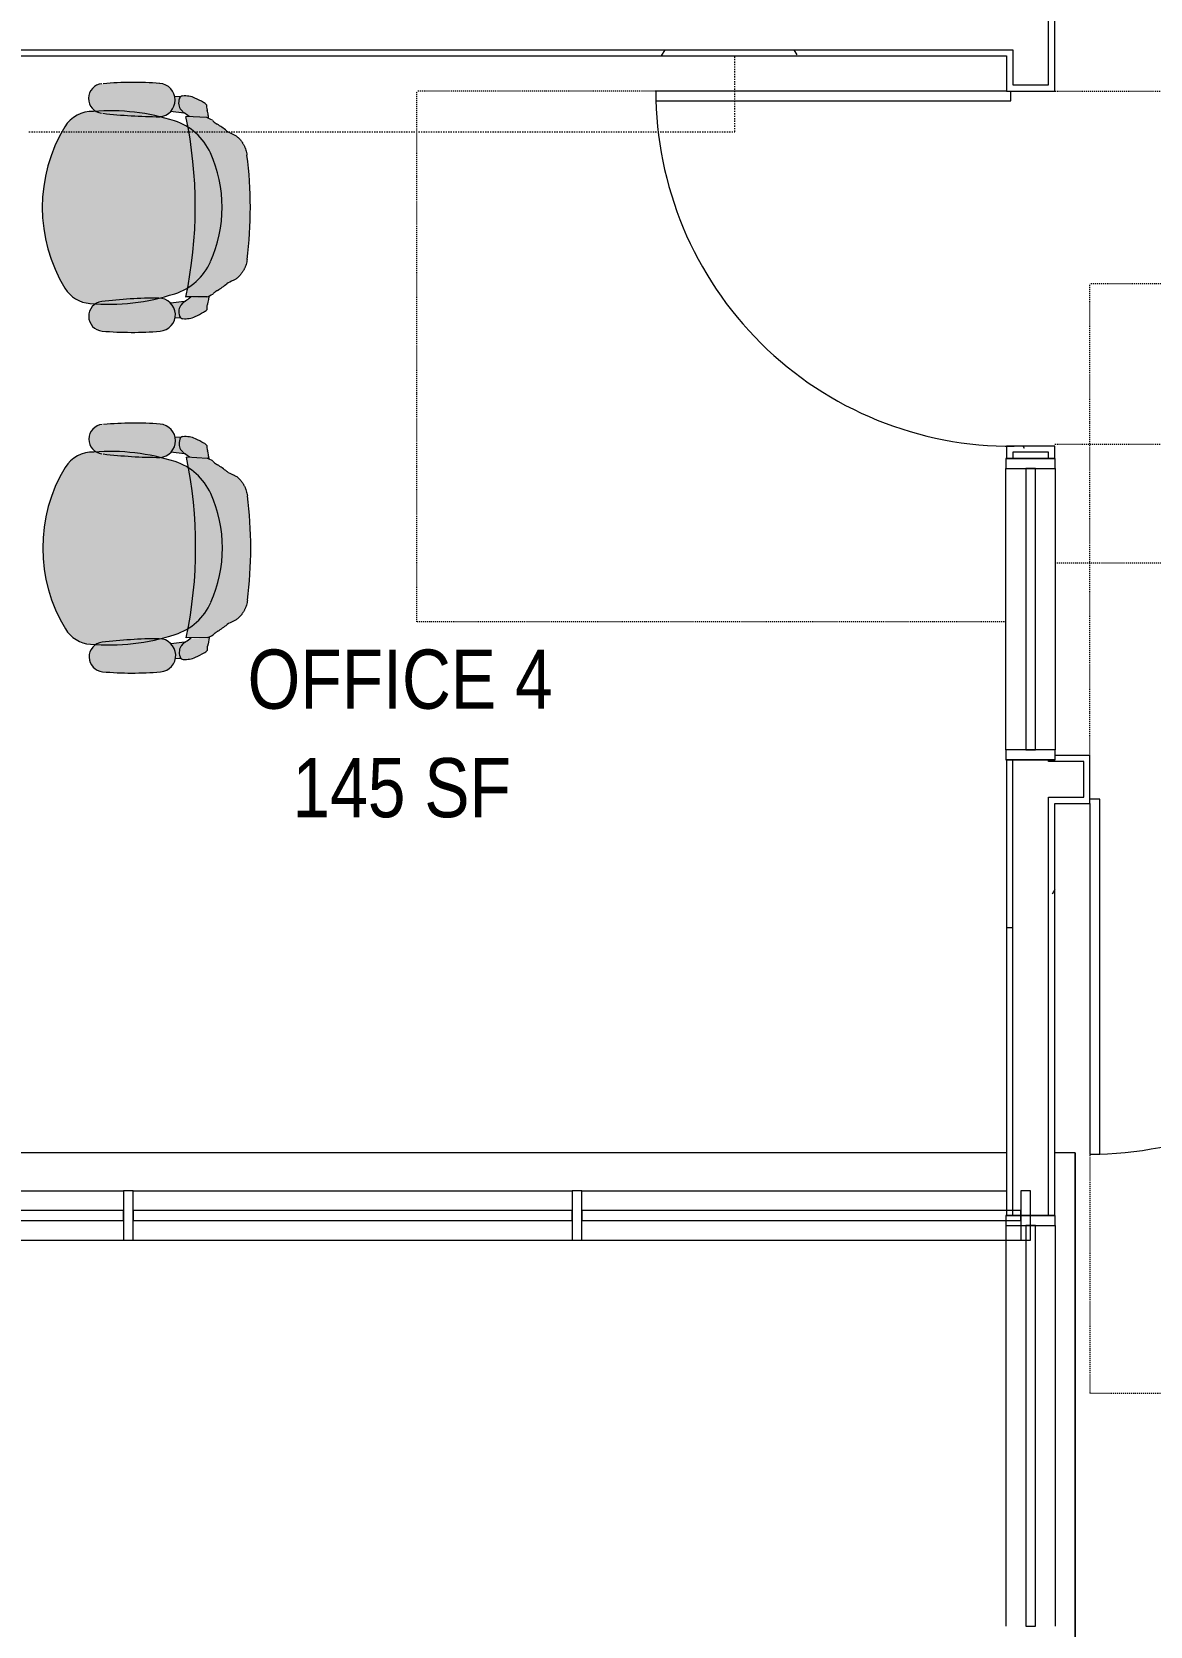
# Model space of a CAD drawing. Header units: inches. Extents: x 46946 to 48441, y 40324 to 42003.
# Drawn here: x 47555.6 to 47668.9, y 40410.5 to 40572.1 of the extents above; entities that cross this region are included whole.
import ezdxf

# ---------------------------------------------------------------- set-up
doc = ezdxf.new("R2010")
doc.units = ezdxf.units.IN
doc.header["$MEASUREMENT"] = 0
doc.linetypes.add('Dash 1_32_', pattern=[0.0625, 0.03125, -0.03125])
doc.linetypes.add('Dash 1_8_', pattern=[0.25, 0.125, -0.125])
for name, color, linetype, lineweight in [('8_ TYPICAL FLOOR PLAN__6th _ 10th__dwg _3_', 8, 'Continuous', 9), ('A-AREA-IDEN', 2, 'Continuous', 9), ('A-DOOR', 31, 'Continuous', 13), ('A-GENM', 13, 'Dash 1_32_', 9), ('A-GLAZ-CURT', 52, 'Continuous', 9), ('A-GLAZ-CWMG', 51, 'Continuous', 9), ('A-WALL', 113, 'Continuous', 9), ('A-WALL-PATT', 111, 'Continuous', 13), ('I-FURN', 30, 'Continuous', 9), ('I-WALL', 2, 'Continuous', 9), ('THIN', 7, 'Continuous', 9)]:
    doc.layers.add(name, color=color, linetype=linetype, lineweight=lineweight)
doc.styles.add('Arial Narrow_2', font='ARIALN.TTF', dxfattribs={"height": 6})
pattern_1 = [(0, (0, 0), (30.72, 7.68), [1.267, -21.773, 1.267, -21.773, -122.88]), (0, (0, 0), (30.72, 7.68), [-46.08, 1.267, -44.813, 1.267, -21.773, -53.76]), (0, (0, 0), (30.72, 7.68), [-115.2, 1.267, -14.093, 1.267, -37.133]), (120, (11.52, 3.84), (-22.0110751, 22.7643004), [1.267, -21.773, 1.267, -21.773, -122.88]), (120, (11.52, 3.84), (-22.0110751, 22.7643004), [-46.08, 1.267, -44.813, 1.267, -21.773, -53.76]), (120, (11.52, 3.84), (-22.0110751, 22.7643004), [-115.2, 1.267, -14.093, 1.267, -37.133]), (240, (15.36, 19.2), (-8.7089249, -30.4443004), [1.267, -21.773, 1.267, -21.773, -122.88]), (240, (15.36, 19.2), (-8.7089249, -30.4443004), [-46.08, 1.267, -44.813, 1.267, -21.773, -53.76]), (240, (15.36, 19.2), (-8.7089249, -30.4443004), [-115.2, 1.267, -14.093, 1.267, -37.133])]

# ---------------------------------------------------------------- blocks, each defined once
blk = doc.blocks.new('8_ TYPICAL FLOOR PLAN__6th _ 10th__dwg _3_-696755-Level 06 - Furniture')
at = {"layer": 'THIN'}
for p, q in [((15617.85, -32277.09), (15439.3, -32277.09)), ((15624.81, -32277.09), (15622.72, -32277.09))]:
    blk.add_line(p, q, dxfattribs=at)
at = {"layer": 'THIN', "flags": 128}
blk.add_lwpolyline([(15624.81, -32401.23), (15624.81, -32277.09), (15624.81, -32402)], dxfattribs=at)
blk = doc.blocks.new('System Panel - Glazed-935327-Level 06 - Furniture')
at = {"layer": 'A-GLAZ-CURT', "lineweight": 13}
for p, q in [((20.31, 0.5), (-20.31, 0.5)), ((-20.31, 0.5), (-20.31, -0.5)), ((20.31, -0.5), (20.31, 0.5)), ((-20.31, -0.5), (20.31, -0.5))]:
    blk.add_line(p, q, dxfattribs=at)
blk = doc.blocks.new('System Panel - Glazed-935334-Level 06 - Furniture')
at = {"layer": 'A-GLAZ-CURT', "lineweight": 13}
for p, q in [((22.25, 0.5), (-22.25, 0.5)), ((-22.25, 0.5), (-22.25, -0.5)), ((22.25, -0.5), (22.25, 0.5)), ((-22.25, -0.5), (22.25, -0.5))]:
    blk.add_line(p, q, dxfattribs=at)
blk = doc.blocks.new('Rectangular Mullion - Rectangular Mullion-935320-Level 06 - Furniture')
at = {"layer": 'A-GLAZ-CWMG', "lineweight": 20}
for p, q in [((-1, 2.5), (0, 2.5)), ((-1, -2.5), (-1, 2.5)), ((0, 2.5), (0, -2.5)), ((0, -2.5), (-1, -2.5))]:
    blk.add_line(p, q, dxfattribs=at)
blk = doc.blocks.new('Rectangular Mullion - Rectangular Mullion-V52-Level 06 - Furniture')
at = {"layer": 'A-GLAZ-CWMG'}
for p, q in [((47654.32, 40451.1), (47654.32, 40410.48)), ((47659.32, 40451.1), (47659.32, 40410.48))]:
    blk.add_line(p, q, dxfattribs=at)
blk = doc.blocks.new('Rectangular Mullion - Rectangular Mullion-935329-Level 06 - Furniture')
at = {"layer": 'A-GLAZ-CWMG'}
for p, q in [((47611.33, 40454.6), (47654.38, 40454.6)), ((47611.33, 40449.6), (47655.82, 40449.6))]:
    blk.add_line(p, q, dxfattribs=at)
blk = doc.blocks.new('Rectangular Mullion - Rectangular Mullion-935254-Level 06 - Furniture')
at = {"layer": 'A-GLAZ-CWMG', "lineweight": 20}
for p, q in [((-0.5, 2.5), (0.5, 2.5)), ((-0.5, -2.5), (-0.5, 2.5)), ((0.5, 2.5), (0.5, -2.5)), ((0.5, -2.5), (-0.5, -2.5))]:
    blk.add_line(p, q, dxfattribs=at)
blk = doc.blocks.new('Rectangular Mullion - Rectangular Mullion-V55-Level 06 - Furniture')
at = {"layer": 'A-GLAZ-CWMG'}
for p, q in [((47565.83, 40454.6), (47610.33, 40454.6)), ((47565.83, 40449.6), (47610.33, 40449.6))]:
    blk.add_line(p, q, dxfattribs=at)
blk = doc.blocks.new('Rectangular Mullion - Rectangular Mullion-V56-Level 06 - Furniture')
at = {"layer": 'A-GLAZ-CWMG', "lineweight": 20}
for p, q in [((0, 2.5), (-1, 2.5)), ((-1, 2.5), (-1, -2.5)), ((0, -2.5), (0, 2.5)), ((-1, -2.5), (0, -2.5))]:
    blk.add_line(p, q, dxfattribs=at)
blk = doc.blocks.new('Door - Single - Glass - Full Rail - Panic Handle-784015-Level 06 - Furniture')
at = {"layer": 'A-DOOR', "lineweight": 20}
for p, q in [((17, 38), (17, 2)), ((18, 38), (17, 38)), ((18, 2.44), (18, 38)), ((17, 2), (18, 2))]:
    blk.add_line(p, q, dxfattribs=at)
at = {"layer": 'A-DOOR', "lineweight": 9}
blk.add_arc((18, 2), 36, 90, 180.5, dxfattribs=at)
at = {"layer": 'A-GENM'}
for p, q in [((-35.81, 62.25), (18, 62.25)), ((-35.81, 2.5), (-35.81, 62.25)), ((18, 2.44), (18, 62.25)), ((17.97, 2.44), (18, 2.44)), ((-29.81, -2.5), (-29.81, -50.25)), ((-17.81, -2.44), (-17.81, -50.25)), ((17.97, -2.44), (18, -2.44)), ((18, -2.44), (18, -50.25)), ((-17.81, -50.25), (-29.81, -50.25)), ((-17.81, -50.25), (18, -50.25))]:
    blk.add_line(p, q, dxfattribs=at)
blk = doc.blocks.new('ROUND 4 CONF TABLE - Lam 30Dia Single-Column Base-760477-Level 06 - Furniture')
at = {"layer": 'I-FURN', "linetype": 'Dash 1_8_'}
for p, q in [((48.31, -68.75), (48.31, -61.06)), ((-23.25, -68.75), (48.31, -68.75))]:
    blk.add_line(p, q, dxfattribs=at)
blk = doc.blocks.new('F-TF - Task Chair - Steelcase - Series 1 - Task Chair-V113-Level 06 - Furniture')
at = {"layer": 'I-FURN', "transparency": 33554534}
for points in [[(9.09, -4.68), (9.06, -2.49), (8.76, -1.9), (8.53, -1.63), (8.11, -1), (7.63, -0.35), (7.23, 0.45), (6.98, 0.73), (6.65, 1), (6.25, 1.24), (5.79, 1.42), (5.29, 1.53), (1.25, 1.83), (-1.77, 1.83), (-5.29, 1.53), (-5.79, 1.42), (-6.25, 1.24), (-6.65, 1), (-6.98, 0.73), (-7.23, 0.44), (-7.75, -0.53), (-8.42, -1.48), (-8.66, -1.82), (-8.84, -2), (-9.09, -2.55), (-9.2, -4.65), (-8.11, -4.48), (-7.42, -3.56), (-6.49, -2.75), (-5.3, -2.11), (-3.37, -1.43), (-0.89, -1.05), (1.25, -1.06), (3.48, -1.47), (5.66, -2.27), (6.62, -2.84), (7.63, -3.81), (8.15, -4.53), (9.09, -4.68)], [(9.75, -13.78), (9.64, -13.57), (9.54, -13.16), (9.29, -10.23), (9.2, -7.56), (8.76, -5.81), (8.15, -4.53), (4.33, -3.95), (-0.06, -3.72), (-4.67, -3.95), (-8.12, -4.48), (-8.25, -4.66), (-8.76, -5.81), (-9.2, -7.58), (-9.29, -10.27), (-9.55, -13.21), (-9.64, -13.57), (-9.74, -13.77), (-9.69, -14.72), (-9.44, -15.5), (-9.18, -15.99), (-8.73, -16.52), (-8.18, -16.94), (-5.99, -18.05), (-3.65, -18.8), (-1.15, -19.18), (1.23, -19.18), (3.65, -18.8), (5.99, -18.05), (8.18, -16.94), (8.79, -16.47), (9.27, -15.86), (9.59, -15.16), (9.74, -14.16), (9.75, -13.83)], [(-10.78, -5.39), (-10.87, -5.36), (-10.78, -5.39)]]:
    blk.add_hatch(color=155, dxfattribs=at).paths.add_polyline_path(points)
h = blk.add_hatch(color=155, dxfattribs=at)
h.paths.add_polyline_path([(9.79, -11.5), (9.46, -8.62), (9.2, -7.6), (9.29, -10.27), (9.55, -13.21), (9.64, -13.57), (9.75, -13.74), (9.76, -13.01)])
h.paths.add_polyline_path([(7.79, -4.47), (6.55, -2.79), (6.2, -2.58), (6.01, -2.74), (5.86, -2.55), (5.96, -2.44), (5.88, -2.4), (5.79, -2.49), (5.51, -2.18), (3.32, -1.42), (1.13, -1.05), (-1.21, -1.06), (-3.41, -1.44), (-5.51, -2.18), (-5.77, -2.47), (-5.81, -2.4), (-7.52, -3.65), (-7.98, -4.46), (-4.35, -3.93), (-0.06, -3.72), (4.54, -3.96), (7.63, -4.45)])
h.paths.add_polyline_path([(-9.2, -7.58), (-9.44, -8.5), (-9.77, -11.25), (-9.74, -13.76), (-9.64, -13.57), (-9.55, -13.17), (-9.29, -10.24), (-9.23, -8.25)])
h = blk.add_hatch(color=155, dxfattribs=at)
h.paths.add_polyline_path([(11.3, -4.56), (11.23, -4.14), (11.09, -3.74), (10.63, -2.88), (10.38, -2.55), (9.97, -2.53), (9, -2.35), (9.09, -2.59), (9.2, -4.33), (9.71, -4.98), (10.08, -5.28), (10.43, -5.39), (10.73, -5.39), (10.86, -5.36), (11.11, -5.26), (11.27, -5.08), (11.29, -4.85), (11.3, -4.59)])
h.paths.add_polyline_path([(-9, -2.35), (-9.79, -2.49), (-10.17, -2.55), (-10.38, -2.55), (-10.63, -2.88), (-11.09, -3.74), (-11.26, -4.33), (-11.3, -4.59), (-11.27, -5.08), (-11.16, -5.22), (-11.04, -5.32), (-10.7, -5.39), (-10.44, -5.39), (-10.29, -5.36), (-10.07, -5.28), (-9.71, -4.98), (-9.56, -4.85), (-9.2, -4.33), (-9.04, -2.44), (-9.02, -2.39)])
h = blk.add_hatch(color=155, dxfattribs=at)
h.paths.add_polyline_path([(8.15, -4.53), (7.44, -3.58), (6.61, -2.84), (7.79, -4.47), (8.12, -4.52)])
h.paths.add_polyline_path([(6.2, -2.58), (5.96, -2.44), (5.85, -2.56), (6.01, -2.74)])
h.paths.add_polyline_path([(5.88, -2.4), (5.59, -2.27), (5.79, -2.5)])
h.paths.add_polyline_path([(-7.52, -3.65), (-8.11, -4.48), (-7.98, -4.46), (-7.64, -3.86)])
h.paths.add_polyline_path([(-5.51, -2.18), (-6.67, -2.88), (-7.4, -3.56), (-5.8, -2.43), (-5.77, -2.47), (-5.6, -2.28)])
h = blk.add_hatch(color=155, dxfattribs=at)
h.paths.add_polyline_path([(12.67, -10.23), (12.56, -7.3), (12.47, -6.88), (12.28, -6.5), (12, -6.17), (11.65, -5.93), (11.25, -5.79), (11.19, -5.22), (11.04, -5.32), (10.57, -5.4), (10.51, -5.4), (10.28, -5.36), (9.97, -5.21), (9.71, -4.98), (9.56, -4.85), (9.71, -6.23), (9.39, -6.68), (9.27, -6.92), (9.2, -7.32), (9.2, -7.6), (9.46, -8.62), (9.79, -11.5), (9.79, -13.86), (9.81, -13.89), (10.16, -14.24), (10.35, -14.37), (10.7, -14.5), (11.06, -14.54), (11.42, -14.49), (11.76, -14.35), (12.16, -14.01), (12.3, -13.85), (12.46, -13.53), (12.53, -13.17), (12.67, -10.28)])
h.paths.add_polyline_path([(-9.2, -7.32), (-9.27, -6.92), (-9.53, -6.44), (-9.7, -6.17), (-9.56, -4.85), (-10.07, -5.28), (-10.29, -5.37), (-10.7, -5.39), (-10.87, -5.37), (-11.14, -5.26), (-11.19, -5.26), (-11.25, -5.79), (-11.65, -5.93), (-12.05, -6.23), (-12.31, -6.54), (-12.48, -6.92), (-12.56, -7.32), (-12.67, -10.27), (-12.52, -13.21), (-12.46, -13.53), (-12.3, -13.85), (-12.02, -14.16), (-11.71, -14.37), (-11.35, -14.5), (-11.06, -14.54), (-10.7, -14.5), (-10.35, -14.37), (-10.05, -14.16), (-9.74, -13.77), (-9.77, -11.25), (-9.44, -8.5), (-9.2, -7.58)])
h = blk.add_hatch(color=155, dxfattribs=at)
h.paths.add_polyline_path([(10.79, -5.38), (10.73, -5.39), (10.78, -5.39)])
h.paths.add_polyline_path([(10.53, -5.4), (10.29, -5.36), (9.97, -5.21), (10.07, -5.28), (10.42, -5.39), (10.52, -5.4)])
h.paths.add_polyline_path([(-9.56, -4.85), (-10.08, -5.28), (-10.44, -5.39), (-10.28, -5.36), (-10.07, -5.28), (-9.71, -4.98)])
at = {"layer": 'I-FURN'}
for p, q in [((-10.17, -2.55), (-10.38, -2.55)), ((-9.09, -2.55), (-9.22, -4.65)), ((9.09, -2.55), (9.09, -4.68)), ((10.17, -2.55), (10.38, -2.55)), ((-9.88, -5.14), (-9.56, -4.85)), ((-9.56, -4.85), (-9.71, -6.23)), ((9.2, -4.34), (9.09, -4.19)), ((9.88, -5.14), (9.56, -4.85)), ((9.56, -4.85), (9.71, -6.22)), ((-11.19, -5.22), (-11.25, -5.79)), ((11.19, -5.22), (11.25, -5.79))]:
    blk.add_line(p, q, dxfattribs=at)
for centre, radius, start, end in [((0, -14.41), 13.41, 65.746, 114.254), ((-3.05, -7.65), 6, 114.254, 162.1001), ((3.05, -7.65), 6, 17.8999, 65.746), ((-2.85, -9.17), 7.99, 142.7486, 147.2514), ((-0.12, -48.46), 44.74, 78.1161, 101.7376), ((2.85, -9.17), 7.99, 32.7486, 37.2514), ((-10.88, -7.44), 1.69, 4.2771, 175.7229), ((11.73, -12.42), 21.53, 162.1001, 184.2769), ((-12.1, -12.55), 21.92, 355.1341, 17.8999), ((10.88, -7.43), 1.68, 4.515, 180.2888), ((22.73, -9.96), 35.4, 175.7229, 184.9987), ((-61.01, -7.05), 51.82, 353.3109, 359.705), ((61.01, -7.18), 51.82, 180.2888, 186.6891), ((-22.73, -10.08), 35.4, 355.0013, 4.515), ((-11.04, -13.04), 1.5, 184.9987, 353.3109), ((-6.5, -14.17), 3.24, 177.4671, 238.7484), ((6.5, -14.16), 3.25, 301.2516, 355.7231), ((11.04, -13.04), 1.5, 186.6891, 355.0013), ((0, -3.46), 15.77, 238.7484, 301.2516)]:
    blk.add_arc(centre, radius, start, end, dxfattribs=at)
for centre, major_axis, ratio, start_param, end_param in [((0.01, -31.09), (37.17, 0.02), 0.886583, 1.427587, 1.713397), ((-7.15, 5.5), (0.87, 6.2), 0.154562, 3.399732, 3.701416), ((7.16, 5.51), (-0.87, 6.2), 0.154825, 2.582529, 2.883606), ((-4.27, 16.52), (4.71, 18.52), 0.083254, 3.342674, 3.400954), ((86.51, -0.26), (95.89, 4.54), 0.22439, 2.946156, 2.989179), ((-86.51, -0.11), (-95.89, 4.68), 0.223967, 3.294323, 3.337389), ((4.31, 16.54), (-4.67, 18.53), 0.08384, 2.882769, 2.961473), ((-8.59, -6.34), (1.72, 5.94), 0.52706, 1.108678, 1.274239), ((-9.88, -3.86), (0.31, 1.61), 0.651034, 0.76658, 1.051038), ((2.41, 4.34), (12.7, 6.86), 0.060387, 3.254097, 3.377177), ((14.26, 36.92), (23.61, 40.36), 0.024762, 2.883774, 2.945408), ((-4.52, 16.42), (4.45, 18.42), 0.085659, 3.22746, 3.341758), ((4.62, 16.47), (-4.35, 18.45), 0.086501, 2.96286, 3.053569), ((-14.1, 37.05), (-23.45, 40.49), 0.023763, 3.337899, 3.400622), ((-2.41, 4.34), (-12.7, 6.86), 0.060387, 2.906008, 3.029088), ((9.88, -3.86), (-0.31, 1.61), 0.651034, 5.232147, 5.516606), ((8.59, -6.34), (-1.72, 5.94), 0.52706, 5.008946, 5.174507), ((-9.53, -4.74), (0.03, 2.1), 0.841362, 1.08627, 1.703617), ((9.53, -4.74), (-0.03, 2.1), 0.841362, 4.579568, 5.196915), ((-10.94, -4.92), (-0.004, 0.422), 0.857374, 1.745249, 2.84774), ((-11.02, -3.62), (-0.99, 1.63), 0.718676, 2.427045, 3.274454), ((11.02, -3.62), (0.99, 1.63), 0.718676, 3.008732, 3.85614), ((10.94, -4.92), (0.004, 0.422), 0.857374, 3.435445, 4.537937)]:
    blk.add_ellipse(centre, major_axis=major_axis, ratio=ratio, start_param=start_param, end_param=end_param, dxfattribs=at)
for points, knots in [([(-7.38, 0.17), (-7.35, 0.26), (-7.27, 0.4), (-7.14, 0.56), (-7.05, 0.66), (-6.98, 0.73), (-6.91, 0.8), (-6.83, 0.86), (-6.74, 0.93), (-6.65, 1), (-6.56, 1.06), (-6.46, 1.12), (-6.36, 1.18), (-6.25, 1.24), (-6.14, 1.29), (-5.99, 1.35), (-5.72, 1.45), (-5.46, 1.5), (-5.29, 1.53)], [-1, -1, -1, -1, -0.833333, -0.75, -0.708333, -0.666667, -0.625, -0.583333, -0.541667, -0.5, -0.458333, -0.416667, -0.375, -0.333333, -0.291667, -0.25, -0.166667, 0, 0, 0, 0]), ([(5.29, 1.53), (5.46, 1.51), (5.72, 1.45), (5.99, 1.36), (6.14, 1.29), (6.25, 1.24), (6.36, 1.19), (6.46, 1.13), (6.56, 1.07), (6.65, 1), (6.74, 0.94), (6.83, 0.87), (6.91, 0.8), (6.98, 0.73), (7.05, 0.66), (7.14, 0.57), (7.27, 0.4), (7.35, 0.26), (7.38, 0.18)], [-1, -1, -1, -1, -0.833333, -0.75, -0.708333, -0.666667, -0.625, -0.583333, -0.541667, -0.5, -0.458333, -0.416667, -0.375, -0.333333, -0.291667, -0.25, -0.166667, 0, 0, 0, 0]), ([(-9, -2.35), (-9.06, -2.35), (-9.17, -2.37), (-9.39, -2.4), (-9.6, -2.44), (-9.74, -2.47), (-9.81, -2.49), (-9.84, -2.5), (-9.85, -2.5)], [0, 0, 0, 0, 0.142857, 0.285714, 0.571429, 0.785714, 0.892857, 1, 1, 1, 1]), ([(9, -2.35), (9.06, -2.35), (9.17, -2.37), (9.39, -2.4), (9.6, -2.44), (9.74, -2.47), (9.81, -2.49), (9.84, -2.5), (9.85, -2.5)], [0, 0, 0, 0, 0.142857, 0.285714, 0.571429, 0.785714, 0.892857, 1, 1, 1, 1])]:
    blk.add_open_spline(points, degree=3, knots=knots, dxfattribs=at)
blk = doc.blocks.new('F-TF - Task Chair - Steelcase - Series 1 - Task Chair-V114-Level 06 - Furniture')
at = {"layer": 'I-FURN', "transparency": 33554534}
for points in [[(9.09, -4.68), (9.06, -2.49), (8.76, -1.9), (8.53, -1.63), (8.11, -1), (7.63, -0.35), (7.23, 0.45), (6.98, 0.73), (6.65, 1), (6.25, 1.24), (5.79, 1.42), (5.29, 1.53), (1.25, 1.83), (-1.77, 1.83), (-5.29, 1.53), (-5.79, 1.42), (-6.25, 1.24), (-6.65, 1), (-6.98, 0.73), (-7.23, 0.44), (-7.75, -0.53), (-8.42, -1.48), (-8.66, -1.82), (-8.84, -2), (-9.09, -2.55), (-9.2, -4.65), (-8.11, -4.48), (-7.38, -3.53), (-6.49, -2.75), (-5.3, -2.11), (-3.37, -1.43), (-0.89, -1.05), (1.25, -1.06), (3.48, -1.47), (5.66, -2.27), (6.62, -2.84), (7.63, -3.81), (8.15, -4.53), (9.09, -4.68)], [(9.75, -13.78), (9.64, -13.57), (9.54, -13.16), (9.29, -10.23), (9.2, -7.56), (8.76, -5.81), (8.15, -4.53), (4.33, -3.95), (-0.06, -3.72), (-4.67, -3.95), (-8.12, -4.48), (-8.25, -4.66), (-8.76, -5.81), (-9.2, -7.58), (-9.29, -10.27), (-9.55, -13.21), (-9.64, -13.57), (-9.74, -13.77), (-9.69, -14.72), (-9.44, -15.5), (-9.18, -15.99), (-8.73, -16.52), (-8.18, -16.94), (-5.99, -18.05), (-3.65, -18.8), (-1.15, -19.18), (1.23, -19.18), (3.65, -18.8), (5.99, -18.05), (8.18, -16.94), (8.79, -16.47), (9.27, -15.86), (9.59, -15.16), (9.74, -14.16), (9.75, -13.83)], [(-10.78, -5.39), (-10.87, -5.36), (-10.78, -5.39)]]:
    blk.add_hatch(color=155, dxfattribs=at).paths.add_polyline_path(points)
h = blk.add_hatch(color=155, dxfattribs=at)
h.paths.add_polyline_path([(9.79, -11.5), (9.46, -8.62), (9.2, -7.6), (9.29, -10.27), (9.55, -13.21), (9.64, -13.57), (9.75, -13.74), (9.76, -13.01)])
h.paths.add_polyline_path([(7.79, -4.47), (6.55, -2.79), (6.2, -2.58), (6.01, -2.74), (5.86, -2.55), (5.96, -2.44), (5.88, -2.4), (5.79, -2.49), (5.51, -2.18), (3.18, -1.4), (1.13, -1.05), (-1.21, -1.06), (-3.41, -1.44), (-5.51, -2.18), (-5.77, -2.47), (-5.81, -2.4), (-7.52, -3.65), (-7.98, -4.46), (-4.35, -3.93), (-0.06, -3.72), (4.54, -3.96), (7.63, -4.45)])
h.paths.add_polyline_path([(-9.2, -7.58), (-9.44, -8.5), (-9.77, -11.25), (-9.74, -13.76), (-9.64, -13.57), (-9.55, -13.17), (-9.29, -10.24), (-9.23, -8.25)])
h = blk.add_hatch(color=155, dxfattribs=at)
h.paths.add_polyline_path([(11.3, -4.56), (11.23, -4.14), (11.09, -3.74), (10.63, -2.88), (10.38, -2.55), (9.98, -2.53), (9, -2.35), (9.09, -2.59), (9.2, -4.33), (9.71, -4.98), (10.08, -5.28), (10.43, -5.39), (10.73, -5.39), (10.86, -5.36), (11.11, -5.26), (11.27, -5.08), (11.29, -4.85), (11.3, -4.59)])
h.paths.add_polyline_path([(-9, -2.35), (-9.79, -2.49), (-10.17, -2.55), (-10.38, -2.55), (-10.63, -2.88), (-11.09, -3.74), (-11.26, -4.33), (-11.3, -4.59), (-11.27, -5.08), (-11.16, -5.22), (-11.04, -5.32), (-10.6, -5.4), (-10.44, -5.39), (-10.29, -5.36), (-10.07, -5.28), (-9.71, -4.98), (-9.56, -4.85), (-9.2, -4.33), (-9.04, -2.44), (-9.02, -2.39)])
h = blk.add_hatch(color=155, dxfattribs=at)
h.paths.add_polyline_path([(8.15, -4.53), (7.4, -3.54), (6.61, -2.84), (7.79, -4.47), (8.12, -4.52)])
h.paths.add_polyline_path([(6.2, -2.58), (5.96, -2.44), (5.85, -2.56), (6.01, -2.74)])
h.paths.add_polyline_path([(5.88, -2.4), (5.59, -2.27), (5.79, -2.5)])
h.paths.add_polyline_path([(-7.52, -3.65), (-8.11, -4.48), (-7.98, -4.46), (-7.64, -3.86)])
h.paths.add_polyline_path([(-5.51, -2.18), (-6.67, -2.88), (-7.35, -3.53), (-5.8, -2.43), (-5.77, -2.47), (-5.6, -2.28)])
h = blk.add_hatch(color=155, dxfattribs=at)
h.paths.add_polyline_path([(12.67, -10.23), (12.56, -7.3), (12.47, -6.88), (12.28, -6.5), (12, -6.17), (11.65, -5.93), (11.25, -5.79), (11.19, -5.22), (11.04, -5.32), (10.57, -5.4), (10.51, -5.4), (10.28, -5.36), (10.07, -5.28), (9.71, -4.98), (9.56, -4.85), (9.71, -6.23), (9.39, -6.68), (9.27, -6.92), (9.2, -7.32), (9.2, -7.6), (9.46, -8.62), (9.79, -11.5), (9.79, -13.86), (9.81, -13.89), (10.05, -14.16), (10.35, -14.37), (10.7, -14.5), (11.06, -14.54), (11.42, -14.49), (11.76, -14.35), (12.06, -14.13), (12.3, -13.85), (12.46, -13.53), (12.53, -13.17), (12.67, -10.28)])
h.paths.add_polyline_path([(-9.2, -7.32), (-9.27, -6.92), (-9.53, -6.44), (-9.7, -6.17), (-9.56, -4.85), (-10.07, -5.28), (-10.29, -5.37), (-10.6, -5.4), (-10.87, -5.37), (-11.14, -5.26), (-11.19, -5.26), (-11.25, -5.79), (-11.65, -5.93), (-12.05, -6.23), (-12.31, -6.54), (-12.48, -6.92), (-12.56, -7.32), (-12.67, -10.27), (-12.52, -13.21), (-12.46, -13.53), (-12.3, -13.85), (-12.02, -14.16), (-11.71, -14.37), (-11.29, -14.5), (-11.06, -14.54), (-10.61, -14.46), (-10.29, -14.33), (-10.05, -14.16), (-9.74, -13.77), (-9.77, -11.25), (-9.44, -8.5), (-9.2, -7.58)])
h = blk.add_hatch(color=155, dxfattribs=at)
h.paths.add_polyline_path([(10.79, -5.38), (10.73, -5.39), (10.78, -5.39)])
h.paths.add_polyline_path([(10.53, -5.4), (10.29, -5.36), (10.07, -5.27), (10.07, -5.28), (10.42, -5.39), (10.52, -5.4)])
h.paths.add_polyline_path([(-9.56, -4.85), (-10.08, -5.28), (-10.44, -5.39), (-10.28, -5.36), (-10.07, -5.28), (-9.71, -4.98)])
at = {"layer": 'I-FURN'}
for p, q in [((-10.17, -2.55), (-10.38, -2.55)), ((-9.09, -2.55), (-9.22, -4.65)), ((9.09, -2.55), (9.09, -4.68)), ((10.17, -2.55), (10.38, -2.55)), ((-9.88, -5.14), (-9.56, -4.85)), ((-9.56, -4.85), (-9.71, -6.23)), ((9.2, -4.34), (9.09, -4.19)), ((9.88, -5.14), (9.56, -4.85)), ((9.56, -4.85), (9.71, -6.22)), ((-11.19, -5.22), (-11.25, -5.79)), ((11.19, -5.22), (11.25, -5.79))]:
    blk.add_line(p, q, dxfattribs=at)
for centre, radius, start, end in [((0, -14.41), 13.41, 65.746, 114.254), ((-3.05, -7.65), 6, 114.254, 162.1001), ((3.05, -7.65), 6, 17.8999, 65.746), ((-2.85, -9.17), 7.99, 142.7486, 147.2514), ((-0.12, -48.46), 44.74, 78.1161, 101.7376), ((2.85, -9.17), 7.99, 32.7486, 37.2514), ((-10.88, -7.44), 1.69, 4.2771, 175.7229), ((11.73, -12.42), 21.53, 162.1001, 184.2769), ((-12.1, -12.55), 21.92, 355.1341, 17.8999), ((10.88, -7.43), 1.68, 4.515, 180.2888), ((22.73, -9.96), 35.4, 175.7229, 184.9987), ((-61.01, -7.05), 51.82, 353.3109, 359.705), ((61.01, -7.18), 51.82, 180.2888, 186.6891), ((-22.73, -10.08), 35.4, 355.0013, 4.515), ((-11.04, -13.04), 1.5, 184.9987, 353.3109), ((-6.5, -14.17), 3.24, 177.4671, 238.7484), ((6.5, -14.16), 3.25, 301.2516, 355.7231), ((11.04, -13.04), 1.5, 186.6891, 355.0013), ((0, -3.46), 15.77, 238.7484, 301.2516)]:
    blk.add_arc(centre, radius, start, end, dxfattribs=at)
for centre, major_axis, ratio, start_param, end_param in [((0.01, -31.09), (37.17, 0.02), 0.886583, 1.427587, 1.713397), ((-7.15, 5.5), (0.87, 6.2), 0.154562, 3.399732, 3.701416), ((7.16, 5.51), (-0.87, 6.2), 0.154825, 2.582529, 2.883606), ((-4.27, 16.52), (4.71, 18.52), 0.083254, 3.342674, 3.400954), ((86.51, -0.26), (95.89, 4.54), 0.22439, 2.946156, 2.989179), ((-86.51, -0.11), (-95.89, 4.68), 0.223967, 3.294323, 3.337389), ((4.31, 16.54), (-4.67, 18.53), 0.08384, 2.882769, 2.961473), ((-8.59, -6.34), (1.72, 5.94), 0.52706, 1.108678, 1.274239), ((-9.88, -3.86), (0.31, 1.61), 0.651034, 0.76658, 1.051038), ((2.41, 4.34), (12.7, 6.86), 0.060387, 3.254097, 3.377177), ((14.26, 36.92), (23.61, 40.36), 0.024762, 2.883774, 2.945408), ((-4.52, 16.42), (4.45, 18.42), 0.085659, 3.22746, 3.341758), ((4.62, 16.47), (-4.35, 18.45), 0.086501, 2.96286, 3.053569), ((-14.1, 37.05), (-23.45, 40.49), 0.023763, 3.337899, 3.400622), ((-2.41, 4.34), (-12.7, 6.86), 0.060387, 2.906008, 3.029088), ((9.88, -3.86), (-0.31, 1.61), 0.651034, 5.232147, 5.516606), ((8.59, -6.34), (-1.72, 5.94), 0.52706, 5.008946, 5.174507), ((-9.53, -4.74), (0.03, 2.1), 0.841362, 1.08627, 1.703617), ((9.53, -4.74), (-0.03, 2.1), 0.841362, 4.579568, 5.196915), ((-10.94, -4.92), (-0.004, 0.422), 0.857374, 1.745249, 2.84774), ((-11.02, -3.62), (-0.99, 1.63), 0.718676, 2.427045, 3.274454), ((11.02, -3.62), (0.99, 1.63), 0.718676, 3.008732, 3.85614), ((10.94, -4.92), (0.004, 0.422), 0.857374, 3.435445, 4.537937)]:
    blk.add_ellipse(centre, major_axis=major_axis, ratio=ratio, start_param=start_param, end_param=end_param, dxfattribs=at)
for points, knots in [([(-7.38, 0.17), (-7.35, 0.26), (-7.27, 0.4), (-7.14, 0.56), (-7.05, 0.66), (-6.98, 0.73), (-6.91, 0.8), (-6.83, 0.86), (-6.74, 0.93), (-6.65, 1), (-6.56, 1.06), (-6.46, 1.12), (-6.36, 1.18), (-6.25, 1.24), (-6.14, 1.29), (-5.99, 1.35), (-5.72, 1.45), (-5.46, 1.5), (-5.29, 1.53)], [-1, -1, -1, -1, -0.833333, -0.75, -0.708333, -0.666667, -0.625, -0.583333, -0.541667, -0.5, -0.458333, -0.416667, -0.375, -0.333333, -0.291667, -0.25, -0.166667, 0, 0, 0, 0]), ([(5.29, 1.53), (5.46, 1.51), (5.72, 1.45), (5.99, 1.36), (6.14, 1.29), (6.25, 1.24), (6.36, 1.19), (6.46, 1.13), (6.56, 1.07), (6.65, 1), (6.74, 0.94), (6.83, 0.87), (6.91, 0.8), (6.98, 0.73), (7.05, 0.66), (7.14, 0.57), (7.27, 0.4), (7.35, 0.26), (7.38, 0.18)], [-1, -1, -1, -1, -0.833333, -0.75, -0.708333, -0.666667, -0.625, -0.583333, -0.541667, -0.5, -0.458333, -0.416667, -0.375, -0.333333, -0.291667, -0.25, -0.166667, 0, 0, 0, 0]), ([(-9, -2.35), (-9.06, -2.35), (-9.17, -2.37), (-9.39, -2.4), (-9.6, -2.44), (-9.74, -2.47), (-9.81, -2.49), (-9.84, -2.5), (-9.85, -2.5)], [0, 0, 0, 0, 0.142857, 0.285714, 0.571429, 0.785714, 0.892857, 1, 1, 1, 1]), ([(9, -2.35), (9.06, -2.35), (9.17, -2.37), (9.39, -2.4), (9.6, -2.44), (9.74, -2.47), (9.81, -2.49), (9.84, -2.5), (9.85, -2.5)], [0, 0, 0, 0, 0.142857, 0.285714, 0.571429, 0.785714, 0.892857, 1, 1, 1, 1])]:
    blk.add_open_spline(points, degree=3, knots=knots, dxfattribs=at)
blk = doc.blocks.new('Door - Single - Glass - Full Rail - Panic Handle-V115-Level 06 - Furniture')
at = {"layer": 'A-DOOR', "lineweight": 20}
for p, q in [((17, 38), (17, 2)), ((18, 38), (17, 38)), ((18, 2.44), (18, 38)), ((17, 2), (18, 2))]:
    blk.add_line(p, q, dxfattribs=at)
at = {"layer": 'A-DOOR', "lineweight": 9}
blk.add_arc((18, 2), 36, 90, 180.5, dxfattribs=at)
at = {"layer": 'A-GENM'}
for p, q in [((-6.28, 62.25), (18, 62.25)), ((18, 2.44), (18, 62.25)), ((-35.81, 49.72), (-35.81, 56.75)), ((-35.81, 40.45), (-35.81, 41.2)), ((-35.81, 40.01), (-35.81, 40.14)), ((-35.81, 2.5), (-35.81, 37.97)), ((17.97, 2.44), (18, 2.44)), ((-29.81, -2.5), (-29.81, -50.25)), ((-17.81, -2.44), (-17.81, -50.25)), ((17.97, -2.44), (18, -2.44)), ((18, -2.44), (18, -50.25)), ((-17.81, -50.25), (-29.81, -50.25)), ((-17.81, -50.25), (18, -50.25))]:
    blk.add_line(p, q, dxfattribs=at)
blk = doc.blocks.new('System Panel - Glazed-983375-Level 06 - Furniture')
at = {"layer": 'A-GLAZ-CURT', "lineweight": 13}
for p, q in [((14.27, 0.5), (-14.27, 0.5)), ((-14.27, 0.5), (-14.27, -0.5)), ((14.27, -0.5), (14.27, 0.5)), ((-14.27, -0.5), (14.27, -0.5))]:
    blk.add_line(p, q, dxfattribs=at)
blk = doc.blocks.new('Rectangular Mullion - Rectangular Mullion-983396-Level 06 - Furniture')
at = {"layer": 'A-GLAZ-CWMG', "lineweight": 20}
for p, q in [((-1, 2.5), (0, 2.5)), ((-1, -2.5), (-1, 2.5)), ((0, 2.5), (0, -2.5)), ((0, -2.5), (-1, -2.5))]:
    blk.add_line(p, q, dxfattribs=at)
blk = doc.blocks.new('Rectangular Mullion - Rectangular Mullion-983008-Level 06 - Furniture')
at = {"layer": 'A-GLAZ-CWMG'}
for p, q in [((47654.32, 40499.31), (47654.32, 40527.85)), ((47659.32, 40527.85), (47659.32, 40499.31))]:
    blk.add_line(p, q, dxfattribs=at)
blk = doc.blocks.new('Rectangular Mullion - Rectangular Mullion-983398-Level 06 - Furniture')
at = {"layer": 'A-GLAZ-CWMG', "lineweight": 20}
for p, q in [((0, 2.5), (-1, 2.5)), ((-1, 2.5), (-1, -2.5)), ((0, -2.5), (0, 2.5)), ((-1, -2.5), (0, -2.5))]:
    blk.add_line(p, q, dxfattribs=at)

msp = doc.modelspace()

# ---------------------------------------------------------------- hatches: boundary and pattern name
at = {"layer": 'A-WALL-PATT', "lineweight": 9}
h = msp.add_hatch(dxfattribs=at)
h.set_pattern_fill('FP_1', color=256, style=0, pattern_type=2)
h.set_pattern_definition(pattern_1)
h.paths.add_polyline_path([(47654.39, 40452.6), (47655.01, 40452.6), (47655.01, 40498.31), (47654.38, 40498.31), (47654.38, 40452.6)])
h.paths.add_polyline_path([(47654.38, 40528.85), (47655.01, 40528.85), (47655.01, 40529.48), (47656.82, 40529.48), (47656.82, 40530.1), (47654.38, 40530.1), (47654.38, 40529.48)])
h.paths.add_polyline_path([(47654.38, 40566.1), (47656.82, 40566.1), (47656.82, 40566.73), (47655.01, 40566.73), (47655.01, 40570.29), (47654.38, 40570.29), (47654.38, 40566.73)])
h.paths.add_polyline_path([(47654.38, 40573.91), (47655.01, 40573.91), (47655.01, 40577.48), (47656.82, 40577.48), (47656.82, 40578.1), (47654.38, 40578.1), (47654.38, 40574.54)])
h.paths.add_polyline_path([(47656.32, 40614.1), (47656.82, 40614.1), (47656.82, 40614.73), (47655.01, 40614.73), (47655.01, 40615.35), (47654.38, 40615.35), (47654.38, 40614.1)])
h.paths.add_polyline_path([(47655.01, 40691.54), (47655.01, 40692.16), (47654.38, 40692.16), (47654.38, 40691.54)])
h.paths.add_polyline_path([(47654.38, 40695.79), (47655.01, 40695.79), (47655.01, 40696.41), (47654.38, 40696.41), (47654.38, 40696.26)])
h = msp.add_hatch(dxfattribs=at)
h.set_pattern_fill('FP_1', color=256, style=0, pattern_type=2)
h.set_pattern_definition(pattern_1)
h.paths.add_polyline_path([(47658.63, 40452.1), (47659.26, 40452.1), (47659.26, 40494.5), (47658.63, 40494.5), (47658.63, 40468.47)])
h.paths.add_polyline_path([(47659.26, 40498.13), (47659.26, 40498.31), (47658.63, 40498.31), (47658.63, 40498.13)])
h.paths.add_polyline_path([(47659.26, 40528.85), (47659.26, 40530.1), (47656.82, 40530.1), (47656.82, 40529.48), (47658.63, 40529.48), (47658.63, 40528.85)])
h.paths.add_polyline_path([(47656.82, 40566.1), (47659.26, 40566.11), (47659.26, 40578.1), (47656.82, 40578.1), (47656.82, 40577.48), (47658.63, 40577.48), (47658.63, 40566.73), (47656.82, 40566.73)])
h.paths.add_polyline_path([(47657.32, 40614.1), (47659.26, 40614.1), (47659.26, 40615.35), (47658.63, 40615.35), (47658.63, 40614.73), (47656.82, 40614.73), (47656.82, 40614.1)])
h.paths.add_polyline_path([(47658.63, 40691.54), (47659.26, 40691.54), (47659.26, 40696.41), (47658.63, 40696.41), (47658.63, 40692.16)])
h = msp.add_hatch(dxfattribs=at)
h.set_pattern_fill('FP_1', color=256, style=0, pattern_type=2)
h.set_pattern_definition(pattern_1)
h.paths.add_polyline_path([(47654.38, 40569.66), (47654.38, 40570.29), (47475.84, 40570.29), (47475.84, 40569.66), (47601.55, 40569.66)])

# ---------------------------------------------------------------- linework, layer by layer
at = {"layer": 'A-WALL', "lineweight": 13}
for p, q in [((47658.63, 40566.73), (47658.63, 40577.48)), ((47475.84, 40570.29), (47655.01, 40570.29)), ((47655.01, 40570.29), (47655.01, 40566.73)), ((47655.01, 40566.73), (47658.63, 40566.73)), ((47655.01, 40529.48), (47655.01, 40528.85)), ((47658.63, 40529.48), (47655.01, 40529.48)), ((47658.63, 40528.85), (47658.63, 40529.48)), ((47655.01, 40452.1), (47655.01, 40498.31)), ((47658.63, 40498.13), (47658.63, 40498.31)), ((47662.2, 40498.13), (47658.63, 40498.13)), ((47662.2, 40494.5), (47662.2, 40498.13)), ((47658.63, 40452.1), (47658.63, 40494.5)), ((47658.63, 40494.5), (47662.2, 40494.5))]:
    msp.add_line(p, q, dxfattribs=at)
at = {"layer": 'I-WALL', "lineweight": 13}
for p, q in [((47659.26, 40566.1), (47659.26, 40578.1)), ((47475.84, 40569.66), (47654.38, 40569.66)), ((47654.38, 40569.66), (47654.38, 40566.1)), ((47654.38, 40566.1), (47659.26, 40566.1)), ((47654.38, 40530.1), (47654.38, 40528.85)), ((47659.26, 40530.1), (47654.38, 40530.1)), ((47659.26, 40528.85), (47659.26, 40530.1)), ((47654.38, 40528.85), (47659.26, 40528.85)), ((47654.38, 40498.31), (47654.38, 40452.1)), ((47659.26, 40498.31), (47654.38, 40498.31)), ((47662.82, 40498.75), (47659.26, 40498.75)), ((47659.26, 40498.75), (47659.26, 40498.31)), ((47662.82, 40493.88), (47662.82, 40498.75)), ((47659.26, 40452.1), (47659.26, 40493.88)), ((47659.26, 40493.88), (47662.82, 40493.88)), ((47654.38, 40452.1), (47659.26, 40452.1))]:
    msp.add_line(p, q, dxfattribs=at)

# ---------------------------------------------------------------- block references
at = {"layer": '8_ TYPICAL FLOOR PLAN__6th _ 10th__dwg _3_', "color": 7}
msp.add_blockref('8_ TYPICAL FLOOR PLAN__6th _ 10th__dwg _3_-696755-Level 06 - Furniture', (32036.54, 72735.54), dxfattribs=at)
at = {"layer": 'A-DOOR'}
for name, p, rotation in [('Door - Single - Glass - Full Rail - Panic Handle-784015-Level 06 - Furniture', (47656.82, 40548.1), 90), ('Door - Single - Glass - Full Rail - Panic Handle-V115-Level 06 - Furniture', (47680.82, 40496.31), 180)]:
    msp.add_blockref(name, p, dxfattribs=dict(at, rotation=rotation))
at = {"layer": 'A-GLAZ-CURT'}
for name, p, rotation in [('System Panel - Glazed-983375-Level 06 - Furniture', (47656.82, 40513.58), 90), ('System Panel - Glazed-935334-Level 06 - Furniture', (47542.58, 40452.1), 180), ('System Panel - Glazed-935334-Level 06 - Furniture', (47588.08, 40452.1), 180), ('System Panel - Glazed-935334-Level 06 - Furniture', (47633.57, 40452.1), 180), ('System Panel - Glazed-935327-Level 06 - Furniture', (47656.82, 40430.79), 90)]:
    msp.add_blockref(name, p, dxfattribs=dict(at, rotation=rotation))
at = {"layer": 'A-GLAZ-CWMG', "extrusion": (0, 0, -1), "rotation": 90}
for name, p in [('Rectangular Mullion - Rectangular Mullion-983396-Level 06 - Furniture', (-47656.82, 40528.85)), ('Rectangular Mullion - Rectangular Mullion-935320-Level 06 - Furniture', (-47656.82, 40452.1))]:
    msp.add_blockref(name, p, dxfattribs=at)
at = {"layer": 'A-GLAZ-CWMG'}
for name, p in [('Rectangular Mullion - Rectangular Mullion-983008-Level 06 - Furniture', (0, 0)), ('Rectangular Mullion - Rectangular Mullion-V55-Level 06 - Furniture', (-45.5, 0)), ('Rectangular Mullion - Rectangular Mullion-V55-Level 06 - Furniture', (0, 0)), ('Rectangular Mullion - Rectangular Mullion-935329-Level 06 - Furniture', (0, 0)), ('Rectangular Mullion - Rectangular Mullion-V56-Level 06 - Furniture', (47656.82, 40452.1)), ('Rectangular Mullion - Rectangular Mullion-V52-Level 06 - Furniture', (0, 0))]:
    msp.add_blockref(name, p, dxfattribs=at)
at = {"layer": 'A-GLAZ-CWMG', "rotation": 270}
msp.add_blockref('Rectangular Mullion - Rectangular Mullion-983398-Level 06 - Furniture', (47656.82, 40498.31), dxfattribs=at)
at = {"layer": 'A-GLAZ-CWMG', "extrusion": (0, 0, -1)}
for p in [(-47565.33, 40452.1), (-47610.83, 40452.1)]:
    msp.add_blockref('Rectangular Mullion - Rectangular Mullion-935254-Level 06 - Furniture', p, dxfattribs=at)
at = {"layer": 'I-FURN'}
msp.add_blockref('ROUND 4 CONF TABLE - Lam 30Dia Single-Column Base-760477-Level 06 - Furniture', (47578.51, 40630.73), dxfattribs=at)
for name, p, rotation in [('F-TF - Task Chair - Steelcase - Series 1 - Task Chair-V114-Level 06 - Furniture', (47575.84, 40554.32), 270.0582654634472), ('F-TF - Task Chair - Steelcase - Series 1 - Task Chair-V113-Level 06 - Furniture', (47575.88, 40519.78), 270.0582654634096)]:
    msp.add_blockref(name, p, dxfattribs=dict(at, rotation=rotation))

# ---------------------------------------------------------------- texts
at = {"layer": 'A-AREA-IDEN', "char_height": 6, "attachment_point": 1, "style": 'Arial Narrow_2'}
for s, insert, width in [('OFFICE 4', (47577.42, 40509.48), 39.39), ('145 SF', (47581.97, 40498.48), 28.179)]:
    msp.add_mtext(s, dxfattribs=dict(at, insert=insert, width=width))

doc.saveas('drawing.dxf')
